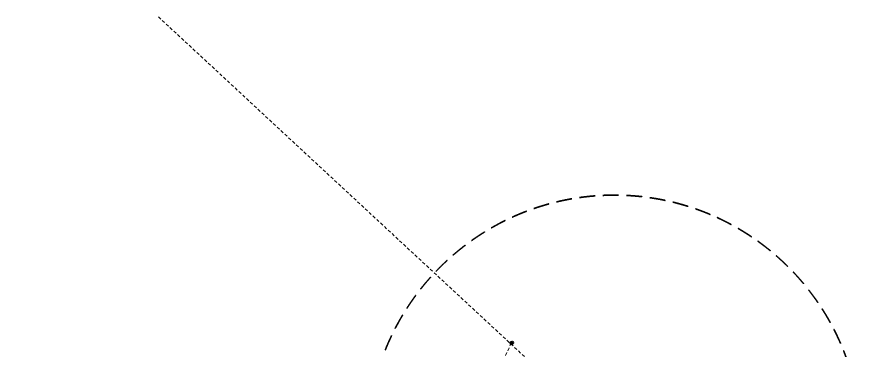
# Model space of a CAD drawing. Header units: millimetres. Extents: x 368386 to 996118, y -334862 to 250838.
# Drawn here: x 683374 to 854462, y -25953 to 41528 of the extents above; entities that cross this region are included whole.
import ezdxf

# ---------------------------------------------------------------- set-up
doc = ezdxf.new("R2010")
doc.units = ezdxf.units.MM
doc.header["$MEASUREMENT"] = 0
doc.linetypes.add('HIDDEN', pattern=[4762.5, 3175, -1587.5])
doc.linetypes.add('Long Dashed', pattern=[1058.333302, 634.99999, -423.333311])
for name, color, linetype, lineweight in [('New_ei pindi_Pen_No__7', 7, 'Continuous', 35), ('New_MPOHULIIN_Pen_No__20', 1, 'Continuous', 0), ('New_POST_Pen_No__7', 7, 'Continuous', 35)]:
    doc.layers.add(name, color=color, linetype=linetype, lineweight=lineweight)
doc.layers.add('New_MPKAABEL_Pen_No__3', color=7, linetype='Continuous', lineweight=18, true_color=0xff6600)

msp = doc.modelspace()

# ---------------------------------------------------------------- linework, layer by layer
at = {"layer": 'New_ei pindi_Pen_No__7', "color": 7, "linetype": 'HIDDEN', "lineweight": 35}
msp.add_circle((804441.04, -44567.67), 50000, dxfattribs=at)
at = {"layer": 'New_MPKAABEL_Pen_No__3', "color": 30, "linetype": 'Long Dashed', "lineweight": 18, "true_color": 0xff6600, "flags": 128}
msp.add_lwpolyline([(783565.09, -24546.65), (781933.38, -27973.19), (777809.87, -36412.47), (773953.05, -43041.86), (772482.12, -45281.07), (770238.91, -49198.69), (766031.19, -55145.75), (760860.53, -57580.51), (755092.95, -60203.09), (746674.46, -63723.06), (738204.11, -68093.47), (734252.96, -70168.96), (726178.72, -74593.49), (719169.87, -78938.67), (713295.67, -84749.71), (710742.18, -87651.12), (706075.59, -93410.22), (703859.19, -95384.51), (698840.17, -99282.82), (690979.59, -105905.35), (686307.62, -110199.5), (683373.7, -114459.56), (684881.37, -118802.62), (684938.24, -118959.87)], dxfattribs=at)
at = {"layer": 'New_MPOHULIIN_Pen_No__20', "color": 1, "linetype": 'Long Dashed', "lineweight": 0, "flags": 128}
msp.add_lwpolyline([(712058.74, 41527.88), (854462.29, -90535.19)], dxfattribs=at)
at = {"layer": 'New_POST_Pen_No__7', "color": 7, "linetype": 'Continuous', "lineweight": 35}
for centre in [(783565.09, -24546.65), (783747.63, -24439.05)]:
    msp.add_circle(centre, 250, dxfattribs=at)

doc.saveas('drawing.dxf')
